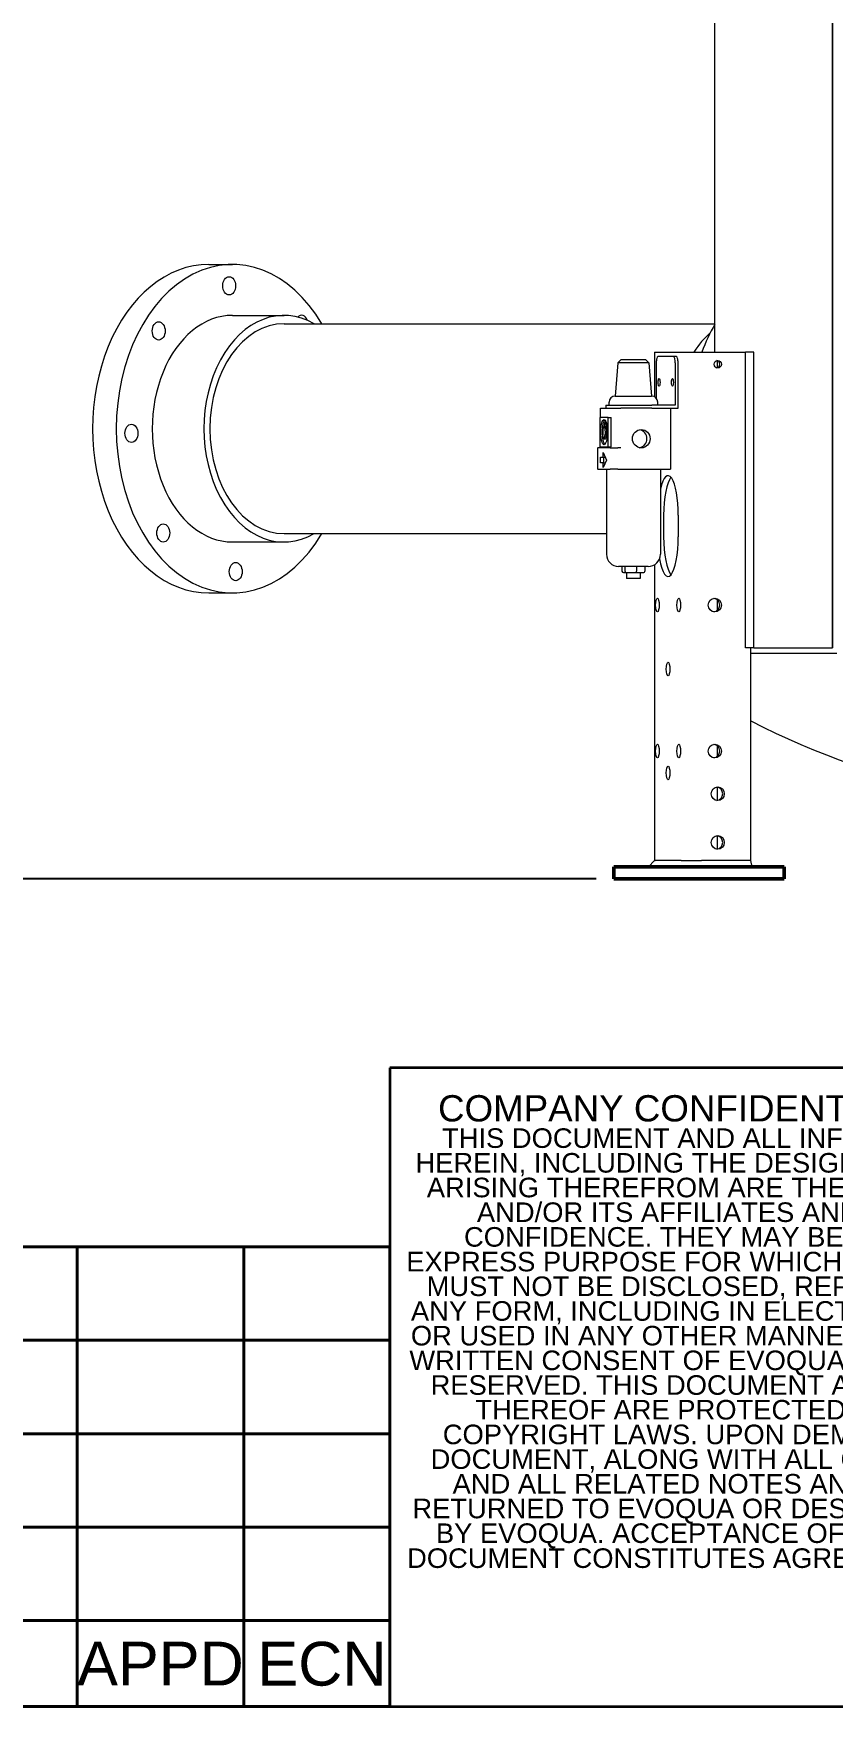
# Model space of a CAD drawing. Header units: inches. Extents: x 15 to 402, y 6 to 261.
# Drawn here: x 259.1 to 291.9, y 6 to 74.8 of the extents above; entities that cross this region are included whole.
import ezdxf
from ezdxf.enums import TextEntityAlignment as Align

# ---------------------------------------------------------------- set-up
doc = ezdxf.new("R2010")
doc.units = ezdxf.units.IN
doc.header["$LTSCALE"] = 12
doc.header["$MEASUREMENT"] = 0
doc.layers.get('0').update_dxf_attribs({"lineweight": 25})
for name, color, linetype, lineweight in [('Border', 7, 'Continuous', 35), ('Dimension (ANSI)', 7, 'Continuous', 25), ('Symbol', 7, 'Continuous', 25), ('Title', 7, 'Continuous', 35), ('Visible (ANSI)', 7, 'Continuous', 50)]:
    doc.layers.add(name, color=color, linetype=linetype, lineweight=lineweight)
doc.styles.add('MEMCOR Medium', font='arial.ttf')
doc.styles.add('Standard A-B-C', font='arial.ttf')
doc.styles.add('Text Style175', font='arial.ttf')
doc.styles.add('Text Style176', font='arial.ttf')
doc.styles.add('Text Style234', font='arial.ttf')
doc.styles.add('Text Style238', font='arial.ttf')
doc.styles.add('Text Style5', font='arial.ttf')
doc.dimstyles.new('Default (ANSI)', dxfattribs={"dimscale": 12, "dimtxt": 0.15, "dimasz": 0.098425, "dimexe": 0.125, "dimexo": 0.0625, "dimgap": 0.031496, "dimtad": 0, "dimtih": 1, "dimtoh": 1, "dimdec": 4, "dimrnd": 1e-08, "dimzin": 3, "dimdsep": 46, "dimlunit": 5, "dimtxsty": 'MEMCOR Medium', "dimcen": 0.09, "dimdle": 0.393701, "dimclrd": 256, "dimclre": 256, "dimclrt": 256, "dimadec": 0, "dimazin": 1, "dimtfac": 0.8, "dimtofl": 0, "dimtmove": 0, "dimatfit": 3, "dimfxl": 1, "dimfrac": 1, "dimtolj": 1, "dimtzin": 4, "dimlwd": -1, "dimlwe": -1, "dimarcsym": 0})

# ---------------------------------------------------------------- blocks, each defined once
blk = doc.blocks.new('Borders 22x34_D')
at = {"layer": 'Border'}
blk.add_line((1.25, 0.5), (33.5, 0.5), dxfattribs=at)
blk = doc.blocks.new('Title Blocks D-E')
at = {"layer": 'Title'}
for p, q in [((18.0646, 11.4455), (15.2521, 11.4455)), ((15.2521, 11.4455), (15.2521, 9.258)), ((15.2521, 9.258), (18.0646, 9.258))]:
    blk.add_line(p, q, dxfattribs=at)
at = {"layer": 'Title', "insert": (16.6705, 11.3517), "char_height": 0.06, "width": 2.725909, "attachment_point": 2, "line_spacing_factor": 0.757101, "style": 'Standard A-B-C'}
blk.add_mtext('{\\H1.5x;COMPANY CONFIDENTIAL INFORMATION\\P\\H0.74444x;THIS DOCUMENT AND ALL INFORMATION CONTAINED \\H1.55017x; \\H0.64509x;HEREIN, INCLUDING THE DESIGN CONCEPTS AND THOSE \\H1.34683x; \\H0.74248x;ARISING THEREFROM ARE THE PROPERTY OF EVOQUA \\H1.34875x; \\H0.74142x;AND/OR ITS AFFILIATES AND ARE SUBMITTED IN \\H1.34874x; \\H0.74143x;CONFIDENCE. THEY MAY BE USED ONLY FOR THE \\H1.34874x; \\H0.74143x;EXPRESS PURPOSE FOR WHICH THEY ARE PROVIDED AND \\H1.34874x; \\H0.74143x;MUST NOT BE DISCLOSED, REPRODUCED OR COPIED IN \\H1.34874x; \\H0.74143x;ANY FORM, INCLUDING IN ELECTRONIC FORMAT, LOANED \\H1.34874x; \\H0.74143x;OR USED IN ANY OTHER MANNER WITHOUT THE EXPRESS \\H1.34874x; \\H0.74143x;WRITTEN CONSENT OF EVOQUA. ALL PATENT RIGHTS ARE \\H1.34874x; \\H0.74143x;RESERVED. THIS DOCUMENT AND DERIVATIVE WORKS \\H1.34874x; \\H0.74143x;THEREOF ARE PROTECTED UNDER APPLICABLE \\H1.34874x; \\H0.74143x;COPYRIGHT LAWS. UPON DEMAND OF EVOQUA, THIS \\H1.34874x; \\H0.74143x;DOCUMENT, ALONG WITH ALL COPIES AND EXTRACTS, \\H1.34874x; \\H0.74143x;AND ALL RELATED NOTES AND ANALYSES MUST BE \\H1.34874x; \\H0.74143x;RETURNED TO EVOQUA OR DESTROYED, AS INSTRUCTED \\H1.34874x; \\H0.74143x;BY EVOQUA. ACCEPTANCE OF THE DELIVERY OF THIS \\H1.34874x; \\H0.74143x;DOCUMENT CONSTITUTES AGREEMENT TO THESE TERMS\\H1.01493x;.\\H1.3289x; }', dxfattribs=at)
at = {"layer": 'Title'}
for tag, height, style, p in [('DESIGNER', 0.094, 'Text Style175', (18.4396, 11.1408)), ('CREATION_DATE', 0.094, 'Text Style175', (19.1896, 11.1408)), ('CHECKED_BY', 0.094, 'Text Style175', (18.4396, 10.7033)), ('CHECKED_DATE', 0.094, 'Text Style175', (19.1896, 10.7033)), ('ENG_APPROVED_BY', 0.094, 'Text Style175', (18.4396, 10.2658)), ('ENG_APPROVAL_DATE', 0.094, 'Text Style175', (19.1896, 10.2658)), ('MANAGER', 0.094, 'Text Style175', (18.8146, 9.8283)), ('REVISION_NUMBER', 0.12, 'Text Style5', (25.5646, 9.3768))]:
    blk.add_attdef(tag, text='', height=height, dxfattribs=dict(at, style=style)).set_placement(p, align=Align.MIDDLE_CENTER)
at = {"layer": 'Title', "style": 'Text Style176'}
blk.add_attdef('!Reference', text='', height=0.078, dxfattribs=at).set_placement((18.8771, 9.5267), align=Align.BOTTOM_CENTER)
at = {"layer": 'Title'}
for tag, p, height, style in [('Scale_1_001', (18.7101, 9.31), 0.1181, 'Text Style234'), ('PROJECT_001', (20.0725, 9.3167), 0.12, 'Text Style5'), ('PART_NUMBER_001', (21.1078, 9.3168), 0.12, 'Text Style5'), ('@DMS_Reference_001', (23.1283, 9.3168), 0.12, 'Text Style5'), ('Sheet_Number_001', (24.4617, 9.3165), 0.12, 'Text Style5'), ('Number_of_sheets_001', (25.0227, 9.3142), 0.1247, 'Text Style238')]:
    blk.add_attdef(tag, p, '', height=height, dxfattribs=dict(at, style=style))
blk = doc.blocks.new('*D27')
at = {"layer": 'Defpoints', "color": 0, "transparency": 16777216}
for p in [(303.179, 130.769), (255.165, 40.014), (282.974, 40.014)]:
    blk.add_point(p, dxfattribs=at)
at = {"layer": 'Dimension (ANSI)', "transparency": 16777216}
for p, q in [((302.429, 130.769), (253.665, 130.769)), ((255.165, 129.588), (255.165, 91.538)), ((255.165, 41.195), (255.165, 79.246)), ((282.224, 40.014), (253.665, 40.014))]:
    blk.add_line(p, q, dxfattribs=at)
for points in [[(254.968, 129.588), (255.362, 129.588), (255.165, 130.769)], [(254.968, 41.195), (255.362, 41.195), (255.165, 40.014)]]:
    blk.add_solid(points, dxfattribs=at)
at = {"layer": 'Dimension (ANSI)', "transparency": 16777216, "char_height": 1.8, "attachment_point": 5, "style": 'MEMCOR Medium'}
for s, insert in [('\\A1; \\fArial|b0|i0;\\H1.8000;90{\\H0.8x;\\S3#4;} in', (255.165, 87.241)), ('\\A1;[2305.2 mm]{\\P\\fArial|b0|i0;\\H1.8000;SHIPPING HEIGHT\\P\\fArial|b0|i0;\\H1.8000;REF.}', (255.165, 81.095))]:
    blk.add_mtext(s, dxfattribs=dict(at, insert=insert))
blk = doc.blocks.new('REVISION HISTORY')
at = {"layer": 'Symbol', "lineweight": 40}
for p, q in [((11.9912, 2.0747), (22.812, 2.0747)), ((21.7412, 2.0747), (21.7412, 0.7941)), ((22.312, 2.0747), (22.312, 0.7941)), ((22.812, 2.0747), (22.812, 0.7941)), ((11.9912, 1.7545), (22.812, 1.7545)), ((11.9912, 1.4344), (22.812, 1.4344)), ((11.9912, 1.1143), (22.812, 1.1143)), ((11.9912, 0.7941), (22.812, 0.7941)), ((21.7412, 0.5), (21.7412, 0.7941)), ((22.312, 0.5), (22.312, 0.7941)), ((22.812, 0.5), (22.812, 0.7941)), ((11.9912, 0.5), (22.812, 0.5))]:
    blk.add_line(p, q, dxfattribs=at)
at = {"layer": 'Symbol', "char_height": 0.15, "attachment_point": 7, "style": 'MEMCOR Medium'}
for s, insert in [('APPD', (21.7409, 0.5721)), ('ECN', (22.3581, 0.5695))]:
    blk.add_mtext(s, dxfattribs=dict(at, insert=insert))

msp = doc.modelspace()

# ---------------------------------------------------------------- linework, layer by layer
at = {"layer": 'Visible (ANSI)', "linetype": 'Continuous', "lineweight": 18}
for p, q in [((287.098316, 61.664122), (287.098316, 78.514122)), ((291.930128, 78.514122), (291.930128, 49.514122)), ((291.932165, 49.514122), (291.932165, 78.514122)), ((266.298749, 65.264122), (267.27102, 65.264122)), ((267.27102, 63.170372), (269.392341, 63.170372)), ((269.392341, 62.826622), (287.098316, 62.826622)), ((283.113704, 61.227054), (282.999085, 59.851622)), ((283.249085, 61.351622), (283.113704, 61.227054)), ((284.384466, 61.227054), (283.113704, 61.227054)), ((283.249085, 61.351622), (284.249085, 61.351622)), ((284.249085, 61.351622), (284.384466, 61.227054)), ((284.384466, 61.227054), (284.499085, 59.851622)), ((284.61606, 61.664122), (284.639572, 61.664122)), ((284.61606, 61.664122), (284.61606, 59.822567)), ((284.639572, 61.664122), (285.705906, 61.664122)), ((284.689004, 61.226622), (284.689004, 59.764197)), ((285.400757, 61.476622), (284.753709, 61.476622)), ((285.521498, 61.476622), (285.400757, 61.476622)), ((285.465462, 61.226622), (285.465462, 59.476622)), ((285.586202, 59.351622), (285.586202, 61.226622)), ((285.705906, 61.664122), (286.55098, 61.664122)), ((286.55098, 61.664122), (288.353734, 61.664122)), ((287.197502, 61.311088), (287.197502, 61.017156)), ((288.700981, 61.664122), (288.353734, 61.664122)), ((288.353734, 49.514122), (288.353734, 61.664122)), ((288.700981, 49.514122), (288.700981, 61.664122)), ((282.999085, 59.851622), (284.499085, 59.851622)), ((282.395081, 59.351622), (282.403599, 59.351622)), ((282.395081, 58.975428), (282.395081, 59.351622)), ((282.403599, 59.351622), (282.662418, 59.351622)), ((282.611307, 59.476622), (284.499536, 59.476622)), ((282.611307, 59.476622), (282.611307, 59.351622)), ((282.662418, 59.351622), (282.921237, 59.351622)), ((282.749085, 59.476622), (282.749085, 59.601622)), ((282.921237, 59.351622), (283.227424, 59.351622)), ((283.633928, 59.351622), (283.227424, 59.351622)), ((284.499536, 59.351622), (283.633928, 59.351622)), ((285.465462, 59.476622), (284.499536, 59.476622)), ((284.499536, 59.351622), (285.586202, 59.351622)), ((284.749085, 59.476622), (284.749085, 59.601622)), ((285.280016, 59.351622), (285.280016, 56.851622)), ((282.711604, 58.975428), (282.371751, 58.975428)), ((282.371751, 58.975428), (282.371751, 57.773631)), ((282.552963, 58.587251), (282.541678, 58.587251)), ((282.552311, 58.583246), (282.586756, 58.795009)), ((282.586756, 58.795009), (282.572356, 58.551165)), ((282.632727, 58.551165), (282.572356, 58.551165)), ((282.621028, 58.795009), (282.586756, 58.795009)), ((282.642636, 58.718972), (282.632727, 58.551165)), ((282.711604, 58.975428), (282.832345, 58.975428)), ((282.711604, 57.773631), (282.711604, 58.975428)), ((282.832345, 57.773631), (282.832345, 58.975428)), ((282.371751, 57.773631), (282.711604, 57.773631)), ((282.395081, 57.731429), (282.395081, 57.773631)), ((282.486865, 58.180886), (282.497616, 58.246981)), ((282.544997, 58.087852), (282.486865, 58.180886)), ((282.549491, 58.16396), (282.544997, 58.087852)), ((282.605367, 58.087852), (282.544997, 58.087852)), ((282.609861, 58.16396), (282.549491, 58.16396)), ((282.609861, 58.16396), (282.605367, 58.087852)), ((282.711604, 57.773631), (282.832345, 57.773631)), ((282.27434, 57.731429), (282.282859, 57.731429)), ((282.27434, 57.731429), (282.27434, 56.851622)), ((282.800497, 57.731429), (282.282859, 57.731429)), ((282.393487, 57.107037), (282.393487, 57.346206)), ((282.393487, 57.346206), (282.509096, 57.346206)), ((282.509096, 57.107037), (282.393487, 57.107037)), ((282.509096, 57.346206), (282.509096, 57.534014)), ((282.509096, 57.534014), (282.64047, 57.226622)), ((282.509096, 57.346206), (282.589362, 57.346206)), ((282.64047, 57.226622), (282.509096, 56.91923)), ((282.509096, 56.91923), (282.509096, 57.107037)), ((282.509096, 57.107037), (282.589362, 57.107037)), ((282.514228, 57.346206), (282.514228, 57.107037)), ((282.800497, 57.731429), (283.106683, 57.731429)), ((283.227424, 57.731429), (283.106683, 57.731429)), ((282.282859, 56.851622), (282.27434, 56.851622)), ((282.282859, 56.851622), (282.800497, 56.851622)), ((282.641308, 56.851622), (282.641308, 53.351622)), ((283.106683, 56.851622), (282.800497, 56.851622)), ((283.106683, 56.851622), (285.280016, 56.851622)), ((284.856862, 56.851622), (284.856862, 53.351622)), ((284.992345, 54.954122), (284.992345, 54.074122)), ((285.594614, 54.954122), (285.594614, 54.074122)), ((267.27102, 53.857872), (269.392341, 53.857872)), ((269.392341, 54.201622), (282.641308, 54.201622)), ((284.356862, 52.851622), (283.141308, 52.851622)), ((283.273924, 52.851622), (283.273924, 52.664122)), ((283.343634, 52.601622), (283.452274, 52.601622)), ((283.401243, 52.851622), (283.401243, 52.664122)), ((283.452274, 52.601622), (283.857725, 52.601622)), ((283.467835, 52.601622), (283.467835, 52.351622)), ((284.030335, 52.351622), (283.467835, 52.351622)), ((283.857725, 52.601622), (284.154536, 52.601622)), ((283.876404, 52.851622), (283.876404, 52.664122)), ((284.030335, 52.601622), (284.030335, 52.351622)), ((284.224245, 52.851622), (284.224245, 52.664122)), ((284.61606, 52.924052), (284.61606, 40.764122)), ((266.298749, 51.764122), (267.27102, 51.764122)), ((287.197502, 51.481637), (287.197502, 51.046607)), ((288.700981, 49.514122), (288.353734, 49.514122)), ((288.556302, 49.514122), (288.556302, 40.764122)), ((288.700981, 49.514122), (291.930128, 49.514122)), ((291.932165, 49.514122), (291.930128, 49.514122)), ((292.107143, 49.269122), (288.556302, 49.269122)), ((287.197502, 45.481637), (287.197502, 45.046607)), ((287.197502, 43.785756), (287.197502, 43.234488)), ((287.197502, 41.785756), (287.197502, 41.234488)), ((284.61606, 40.764122), (284.36606, 40.514122)), ((284.61606, 40.764122), (284.639572, 40.764122)), ((285.705906, 40.764122), (284.639572, 40.764122)), ((285.705906, 40.764122), (286.55098, 40.764122)), ((288.556302, 40.764122), (286.55098, 40.764122)), ((288.556302, 40.764122), (288.621007, 40.514122))]:
    msp.add_line(p, q, dxfattribs=at)
at = {"layer": 'Visible (ANSI)'}
for p, q in [((282.940175, 40.514122), (282.97425, 40.514122)), ((282.940175, 40.014122), (282.940175, 40.514122)), ((282.97425, 40.014122), (282.940175, 40.014122)), ((282.97425, 40.514122), (285.07586, 40.514122)), ((282.97425, 40.014122), (285.07586, 40.014122)), ((285.07586, 40.514122), (286.300605, 40.514122)), ((286.300605, 40.014122), (285.07586, 40.014122)), ((286.300605, 40.514122), (289.198383, 40.514122)), ((286.300605, 40.014122), (289.198383, 40.014122)), ((289.198383, 40.514122), (289.939564, 40.514122)), ((289.939564, 40.014122), (289.198383, 40.014122)), ((289.939564, 40.014122), (289.939564, 40.514122))]:
    msp.add_line(p, q, dxfattribs=at)
at = {"layer": 'Visible (ANSI)', "linetype": 'Continuous', "lineweight": 18}
for centre, radius, start, end in [((282.999085, 59.601622), 0.25, 90, 180), ((284.499085, 59.601622), 0.25, 0, 90), ((283.141308, 53.351622), 0.5, 180, 270), ((284.356862, 53.351622), 0.5, 270, 0), ((289.606119, 48.514122), 2.257488, 242.28733141, 242.74300964), ((303.598631, 75.674122), 32.81, 242.74300964, 274.38531665)]:
    msp.add_arc(centre, radius, start, end, dxfattribs=at)
for centre, major_axis, ratio, start_param, end_param in [((267.27102, 58.514122), (0, 6.75), 0.707106781, 5.405442062, 10.302521206), ((266.298749, 58.514122), (0, 6.75), 0.707106781, 0, 3.141592675), ((269.392341, 58.514122), (0, 4.65625), 0.707106781, 5.896527346, 9.811435922), ((267.27102, 58.514122), (0, 4.65625), 0.707106781, 0, 3.141592654), ((269.392341, 58.514122), (0, -4.3125), 0.707106781, 3.141592654, 6.283185307), ((270.112173, 62.800301), (0, 0.375), 0.707106781, 5.180731113, 6.919267132), ((290.782321, 58.514122), (0, 6.75), 0.707106781, 0.88174161, 1.085278204), ((288.661001, 58.514122), (0, 4.65625), 0.707106781, 0.561767825, 0.827783037), ((284.753709, 61.226622), (0, 0.25), 0.258819045, 0, 1.570796327), ((285.400757, 61.226622), (0, 0.25), 0.258819045, 4.71238898, 6.283185307), ((285.521498, 61.226622), (0, 0.25), 0.258819045, 4.71238898, 6.283185307), ((287.149926, 61.164122), (0, -0.155), 0.965925826, 0.21780608, 2.923786574), ((282.602048, 58.374529), (0, 0.520383), 0.258819045, 0.226036782, 2.915555871), ((282.541678, 58.374529), (0, 0.212722), 0.258819045, 6.088823721, 8.496983379), ((282.541678, 58.374529), (0, -0.212722), 0.258819045, 0.142396418, 2.550556077), ((282.602048, 58.374529), (0, -0.212722), 0.258819045, 0.142396418, 2.550556077), ((283.943199, 58.101622), (0, -0.375), 0.965925826, 0.179596721, 2.961995933), ((285.172739, 54.954122), (0, 1.63), 0.258819045, 4.71238898, 7.129351962), ((285.41422, 54.954122), (0, 1.63), 0.258819045, 0.290258807, 1.570796327), ((285.172739, 54.074122), (0, -1.63), 0.258819045, 5.301666231, 7.853981634), ((285.41422, 54.074122), (0, -1.63), 0.258819045, 4.71238898, 5.992926501), ((283.343634, 52.664122), (0.06971, 0), 0.896575472, 3.141592654, 4.71238898), ((283.452274, 52.664122), (0, -0.0625), 0.816496581, 4.71238898, 6.283185307), ((283.857725, 52.664122), (0, -0.0625), 0.298858491, 0, 1.570796327), ((284.154536, 52.664122), (-0.06971, 0), 0.896575472, 1.570796327, 3.141592654), ((287.027194, 51.264122), (0, -0.28), 0.965925826, 0.119907302, 3.021685352), ((287.027194, 45.264122), (0, -0.28), 0.965925826, 0.119907302, 3.021685352), ((287.149926, 43.510122), (0, -0.28), 0.965925826, 0.119907302, 3.021685352), ((287.149926, 41.510122), (0, -0.28), 0.965925826, 0.119907302, 3.021685352)]:
    msp.add_ellipse(centre, major_axis=major_axis, ratio=ratio, start_param=start_param, end_param=end_param, dxfattribs=at)
for centre, major_axis, ratio in [((267.136929, 64.386061), (0, 0.375), 0.707106781), ((264.240234, 62.532118), (0, 0.375), 0.707106781), ((287.214631, 61.164122), (0, -0.155), 0.965925826), ((284.802238, 60.414122), (0, -0.15625), 0.258819045), ((285.352228, 60.414122), (0, -0.15625), 0.258819045), ((263.118933, 58.324488), (0, -0.375), 0.707106781), ((282.541678, 58.374529), (0, 0.520383), 0.258819045), ((284.072609, 58.101622), (0, 0.375), 0.965925826), ((264.429868, 54.227943), (0, -0.375), 0.707106781), ((267.405112, 52.642183), (0, -0.375), 0.707106781), ((284.734817, 51.264122), (0, -0.28), 0.258819045), ((285.610661, 51.264122), (0, -0.28), 0.258819045), ((287.091899, 51.264122), (0, 0.28), 0.965925826), ((285.172739, 48.633122), (0, -0.28), 0.258819045), ((284.734817, 45.264122), (0, -0.28), 0.258819045), ((285.610661, 45.264122), (0, -0.28), 0.258819045), ((287.091899, 45.264122), (0, 0.28), 0.965925826), ((285.172739, 44.370122), (0, -0.28), 0.258819045), ((287.214631, 43.510122), (0, -0.28), 0.965925826), ((287.214631, 41.510122), (0, -0.28), 0.965925826)]:
    msp.add_ellipse(centre, major_axis=major_axis, ratio=ratio, dxfattribs=at)

# ---------------------------------------------------------------- block references
at = {"xscale": 12, "yscale": 12, "zscale": 12}
for name, p in [('Borders 22x34_D', (0, 0)), ('Title Blocks D-E', (90.719095, -105.095715))]:
    msp.add_blockref(name, p, dxfattribs=at)
at = {"layer": 'Symbol', "xscale": 12, "yscale": 12, "zscale": 12}
msp.add_blockref('REVISION HISTORY', (0, 0), dxfattribs=at)

# ---------------------------------------------------------------- dimensions: what is measured, and where the dimension line sits
at = {"layer": 'Dimension (ANSI)'}
dim = msp.add_linear_dim(base=(255.165265, 40.014122), p1=(303.178631, 130.769122), p2=(282.97425, 40.014122), angle=90, text=' \\fArial|b0|i0;\\H1.8000;<> in\\X[2305.2 mm]{\\P\\fArial|b0|i0;\\H1.8000;SHIPPING HEIGHT\\P\\fArial|b0|i0;\\H1.8000;REF.}', dimstyle='Default (ANSI)', override={"dimgap": 0.031496, "dimdec": 4, "dimpost": '', "dimtol": 0, "dimlim": 0, "dimtp": 0, "dimtm": 0, "dimtdec": 2, "dimatfit": 1}, dxfattribs=at)
dim.commit()
dim.dimension.update_dxf_attribs({"geometry": '*D27', "text_midpoint": (255.165265, 85.391622), "dimtype": 160})

doc.saveas('drawing.dxf')
